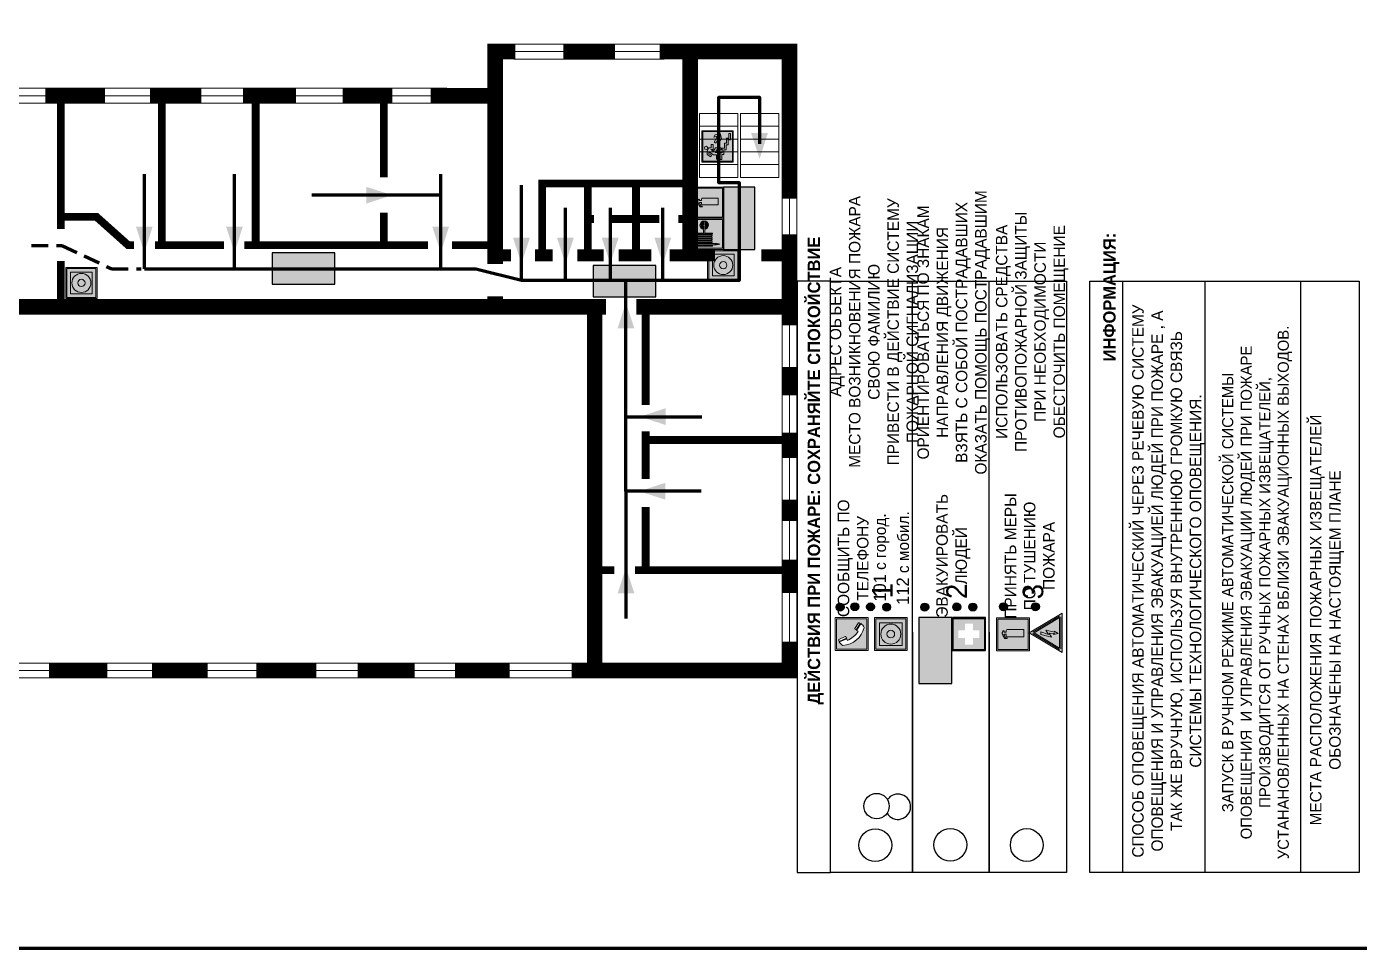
# Model space of a CAD drawing. Header units: millimetres. Extents: x 13810 to 67229, y 12374 to 21950.
# Drawn here: x 25528.6 to 25852.4, y 20267.8 to 20492 of the extents above; entities that cross this region are included whole.
import ezdxf

# ---------------------------------------------------------------- set-up
doc = ezdxf.new("R2010")
doc.units = ezdxf.units.MM
doc.linetypes.add('{ Wide Dash }', pattern=[12, 4, -2, 4, -2])
doc.layers.add('План_Штампы', color=7, linetype='Continuous')
doc.styles.add('обычный', font='arial.ttf')

# ---------------------------------------------------------------- blocks, each defined once
blk = doc.blocks.new('A$C456E1F9C')
at = {"lineweight": 5}
h = blk.add_hatch(color=242, dxfattribs=at)
h.paths.add_polyline_path([(0.51, -1.47), (0.51, -13.26), (12.29, -13.26), (12.29, -1.47)])
h.paths.add_polyline_path([(5.42, -4.95, -0.254479), (4.78, -5.4), (3.52, -2.53, -0.209735), (4.23, -2.4)], flags=16)
h.paths.add_polyline_path([(8.53, -8.6), (10.87, -10.17), (10.54, -10.76), (8.03, -9.13, -0.192251)], flags=16)
h.paths.add_polyline_path([(4.61, -5.49, 0.005518), (3.87, -5.72, 0.128647), (7.49, -10.01, 0.00809), (7.83, -9.33), (10.47, -10.97, -0.16736), (8.99, -12.25, -0.327862), (1.95, -3.95, -0.166952), (3.36, -2.62)], flags=16)
at = {"color": 242, "lineweight": 5}
for p, q in [((0, -13.77), (0, -0.97)), ((12.8, -0.97), (0, -0.97)), ((4.61, -5.49), (3.36, -2.62)), ((3.52, -2.53), (4.78, -5.4)), ((4.23, -2.4), (5.42, -4.95)), ((12.8, -13.77), (12.8, -0.97)), ((7.83, -9.33), (10.47, -10.97)), ((8.03, -9.13), (10.54, -10.76)), ((10.81, -10.12), (8.53, -8.6)), ((10.54, -10.76), (10.8, -10.3)), ((10.8, -10.3), (10.81, -10.12)), ((0, -13.77), (12.8, -13.77))]:
    blk.add_line(p, q, dxfattribs=at)
blk.add_lwpolyline([(0.51, -1.47), (12.29, -1.47), (12.29, -13.26), (0.51, -13.26)], close=True, dxfattribs=at)
for centre, radius, start, end in [((4.59, -5.34), 2.99, 114.2845, 152.1974), ((11.12, -3.31), 9.19, 183.9915, 256.6009), ((4.02, -3.27), 0.891, 76.3284, 123.7092), ((4.68, -4.59), 0.824, 276.9621, 334.0723), ((14.98, -39.1), 35.17, 107.1487, 108.4135), ((13.86, -0.94), 11.08, 205.5536, 234.8762), ((-13.31, 0.8), 23.44, 332.5487, 334.4027), ((8.94, -9.5), 0.989, 114.4092, 157.9388), ((7.87, -9.46), 3, 291.9291, 329.9329)]:
    blk.add_arc(centre, radius, start, end, dxfattribs=at)
blk = doc.blocks.new('A$C54414219')
at = {"true_color": 0xffffff}
h = blk.add_hatch(color=7, dxfattribs=at)
h.paths.add_polyline_path([(2.39, -9.45), (2.39, -18.3), (11.23, -18.3), (11.23, -9.45)], flags=0)
h.paths.add_polyline_path([(10.71, -13.87, -1), (2.92, -13.87, -1)], flags=0)
h.paths.add_polyline_path([(8.3, -13.87, -1), (5.33, -13.87, -1)], flags=0)
h.paths.add_polyline_path([(0.41, -7.47), (0.41, -20.27), (13.21, -20.27), (13.21, -7.47)])
h.paths.add_polyline_path([(0.92, -19.77), (12.71, -19.77), (12.71, -7.98), (0.92, -7.98)], flags=16)
h.paths.add_polyline_path([(11.23, -9.45), (11.23, -18.3), (2.39, -18.3), (2.39, -9.45)], flags=0)
at = {"lineweight": 5}
h = blk.add_hatch(color=242, dxfattribs=at)
h.paths.add_polyline_path([(12.71, -7.98), (0.92, -7.98), (0.92, -19.77), (12.71, -19.77)])
h.paths.add_polyline_path([(11.23, -18.3), (2.39, -18.3), (2.39, -9.45), (11.23, -9.45)], flags=16)
h.paths.add_polyline_path([(10.71, -13.87, -1), (2.92, -13.87, -1)], flags=0)
h.paths.add_polyline_path([(8.3, -13.87, -1), (5.33, -13.87, -1)], flags=0)
at = {"true_color": 0xffffff}
h = blk.add_hatch(color=7, dxfattribs=at)
h.paths.add_polyline_path([(2.39, -9.45), (2.39, -18.3), (11.23, -18.3), (11.23, -9.45)])
h.paths.add_polyline_path([(10.71, -13.87, -1), (2.92, -13.87, -1)], flags=16)
h.paths.add_polyline_path([(8.3, -13.87, -1), (5.33, -13.87, -1)], flags=0)
at = {"lineweight": 5}
h = blk.add_hatch(color=242, dxfattribs=at)
h.paths.add_polyline_path([(2.92, -13.87, 1), (10.71, -13.87, 1)])
h.paths.add_polyline_path([(8.3, -13.87, -1), (5.33, -13.87, -1)], flags=16)
at = {"color": 242, "lineweight": 5}
for p, q in [((0.41, -20.27), (0.41, -7.47)), ((0.41, -7.47), (13.21, -7.47)), ((0.41, -7.47), (13.21, -7.47)), ((13.21, -20.27), (13.21, -7.47)), ((0.41, -20.27), (13.21, -20.27))]:
    blk.add_line(p, q, dxfattribs=at)
for points in [[(0.92, -7.98), (12.71, -7.98), (12.71, -19.77), (0.92, -19.77)], [(2.39, -9.45), (11.23, -9.45), (11.23, -18.3), (2.39, -18.3)]]:
    blk.add_lwpolyline(points, close=True, dxfattribs=at)
for radius in [3.89, 1.49]:
    blk.add_circle((6.81, -13.87), radius, dxfattribs=at)
blk = doc.blocks.new('A$C32E8229D')
at = {"true_color": 0xffffff}
blk.add_hatch(color=7, dxfattribs=at).paths.add_polyline_path([(0, 0), (0, -8), (16, -8), (16, 0)])
h = blk.add_hatch(color=126)
h.paths.add_polyline_path([(0.2, -0.2), (15.8, -0.2), (15.8, -7.8), (0.2, -7.8)])
h.paths.add_polyline_path([(13.49, -2.05), (12.08, -2.05), (11.37, -2.63, 0.162397), (11.29, -2.84), (11.29, -3.63), (10.35, -3.63), (10.35, -4.05), (11.68, -4.05), (11.68, -3.48), (12.26, -4.28), (11.29, -5.1), (11.29, -6.78), (11.85, -6.78), (11.85, -5.44), (12.8, -4.64), (12.8, -5.94), (14.46, -5.94), (14.46, -5.39), (13.45, -5.39), (13.45, -3.97), (12.46, -2.59), (13.15, -2.59), (13.69, -3.34), (14.18, -3)], flags=16)
h.paths.add_polyline_path([(10.74, -1.82, 1), (11.8, -1.82, 1)], flags=16)
h.paths.add_polyline_path([(9.39, -3.59), (5.99, -3.59), (6.56, -3.03), (5.91, -3.03), (5.1, -3.83), (5.91, -4.64), (6.56, -4.64), (5.99, -4.09), (9.39, -4.09)], flags=16)
h.paths.add_polyline_path([(4.29, -1.08), (1.72, -1.08), (1.72, -6.6), (4.29, -6.6)], flags=16)
at = {"color": 126}
blk.add_lwpolyline([(16, -8), (0, -8), (0, 0), (16, 0)], close=True, dxfattribs=at)
blk = doc.blocks.new('A$C18900ED3')
h = blk.add_hatch(color=126)
h.paths.add_polyline_path([(-0.18, -0.18), (-7.02, -0.18), (-7.02, -7.02), (-0.18, -7.02)])
h.paths.add_polyline_path([(-5.89, -4.46), (-5.89, -2.77), (-4.46, -2.77), (-4.46, -1.31), (-2.77, -1.31), (-2.77, -2.77), (-1.33, -2.77), (-1.33, -4.46), (-2.77, -4.46), (-2.77, -5.89), (-4.46, -5.89), (-4.46, -4.46)], flags=16)
at = {"color": 126}
for p, q in [((-7.2, 0), (-7.2, -7.2)), ((0, 0), (-7.2, 0)), ((0, -7.2), (0, 0)), ((-7.02, -7.02), (-7.02, -0.18)), ((-7.02, -0.18), (-0.18, -0.18)), ((-0.18, -0.18), (-0.18, -7.02)), ((-7.2, -7.2), (0, -7.2)), ((-0.18, -7.02), (-7.02, -7.02))]:
    blk.add_line(p, q, dxfattribs=at)
blk = doc.blocks.new('A$C3AD82952')
at = {"true_color": 0xf5f5ff}
h = blk.add_hatch(color=7, dxfattribs=at)
h.dxf.hatch_style = 1
h.paths.add_polyline_path([(8.21, 8.73, 0.414214), (7.89, 9.05), (7.22, 9.05), (7.22, 9.92), (7.59, 9.92, 1), (7.57, 10.36), (7.22, 10.36), (7.22, 10.6), (6.43, 10.6), (6.43, 10.36), (6.01, 10.36), (4.74, 9.59), (4.74, 8.69), (4.98, 8.73), (4.98, 9.26), (6.12, 9.91), (6.43, 9.91), (6.43, 9.05), (5.76, 9.05, 0.414214), (5.44, 8.73), (5.44, 2.2), (8.21, 2.2)], flags=0)
h.paths.add_polyline_path([(12.8, 12.8), (0, 12.8), (0, 0), (12.8, 0)])
h.paths.add_polyline_path([(0.51, 12.29), (12.29, 12.29), (12.29, 0.51), (0.51, 0.51)], flags=16)
h.paths.add_polyline_path([(4.74, 9.59), (6.01, 10.36), (6.43, 10.36), (6.43, 10.6), (7.22, 10.6), (7.22, 10.36), (7.59, 10.36, -0.94586), (7.59, 9.92), (7.22, 9.92), (7.22, 9.05), (7.89, 9.05, -0.414214), (8.21, 8.73), (8.21, 2.2), (5.44, 2.2), (5.44, 8.73, -0.414214), (5.76, 9.05), (6.43, 9.05), (6.43, 9.91), (6.12, 9.91), (4.98, 9.26), (4.98, 8.73), (4.74, 8.69)], flags=0)
h = blk.add_hatch(color=242)
h.dxf.hatch_style = 1
h.paths.add_polyline_path([(12.29, 12.29), (0.51, 12.29), (0.51, 0.51), (12.29, 0.51)])
h.paths.add_polyline_path([(4.74, 8.69), (4.74, 9.59), (6.01, 10.36), (6.43, 10.36), (6.43, 10.6), (7.22, 10.6), (7.22, 10.36), (7.59, 10.36, -0.94586), (7.59, 9.92), (7.22, 9.92), (7.22, 9.05), (7.89, 9.05, -0.414214), (8.21, 8.73), (8.21, 2.2), (5.44, 2.2), (5.44, 8.73, -0.414214), (5.76, 9.05), (6.43, 9.05), (6.43, 9.91), (6.12, 9.91), (4.98, 9.26), (4.98, 8.73)], flags=16)
h = blk.add_hatch(color=7, dxfattribs=at)
h.dxf.hatch_style = 1
h.paths.add_polyline_path([(8.21, 8.73, 0.414214), (7.89, 9.05), (7.22, 9.05), (7.22, 9.92), (7.59, 9.92, 1), (7.57, 10.36), (7.22, 10.36), (7.22, 10.6), (6.43, 10.6), (6.43, 10.36), (6.01, 10.36), (4.74, 9.59), (4.74, 8.69), (4.98, 8.73), (4.98, 9.26), (6.12, 9.91), (6.43, 9.91), (6.43, 9.05), (5.76, 9.05, 0.414214), (5.44, 8.73), (5.44, 2.2), (8.21, 2.2)])
at = {"color": 242, "lineweight": 5}
for p, q in [((0, 0), (0, 12.8)), ((0, 12.8), (12.8, 12.8)), ((7.22, 10.6), (6.43, 10.6)), ((6.43, 10.6), (6.43, 10.36)), ((7.22, 10.36), (7.22, 10.6)), ((12.8, 0), (12.8, 12.8)), ((6.01, 10.36), (4.74, 9.59)), ((4.74, 9.59), (4.74, 8.69)), ((4.74, 8.69), (4.98, 8.73)), ((4.98, 9.26), (6.12, 9.91)), ((4.98, 8.73), (4.98, 9.26)), ((5.44, 2.2), (5.44, 8.73)), ((5.76, 9.05), (6.43, 9.05)), ((6.01, 10.36), (6.43, 10.36)), ((6.12, 9.91), (6.43, 9.91)), ((6.43, 9.91), (6.43, 9.05)), ((7.59, 10.36), (7.22, 10.36)), ((7.22, 9.05), (7.22, 9.92)), ((7.59, 9.92), (7.22, 9.92)), ((7.89, 9.05), (7.22, 9.05)), ((8.21, 2.2), (8.21, 8.73)), ((0, 0), (12.8, 0)), ((5.44, 2.2), (8.21, 2.2))]:
    blk.add_line(p, q, dxfattribs=at)
blk.add_lwpolyline([(0.51, 12.29), (12.29, 12.29), (12.29, 0.51), (0.51, 0.51)], close=True, dxfattribs=at)
for centre, radius, start, end in [((5.76, 8.73), 0.32, 90, 180), ((7.58, 10.14), 0.223, 273.1875, 86.8125), ((7.89, 8.73), 0.32, 0, 90)]:
    blk.add_arc(centre, radius, start, end, dxfattribs=at)
blk = doc.blocks.new('A$C3E6D3DDE')
at = {"lineweight": 5}
h = blk.add_hatch(color=40, dxfattribs=at)
h.paths.add_polyline_path([(24.1, 1.45), (16.46, -11.35), (31.74, -11.35)])
h.paths.add_polyline_path([(24.09, -0.46), (30.03, -10.41), (18.14, -10.41)], flags=16)
h.paths.add_polyline_path([(24.54, -3.08), (23.41, -6.02), (25.13, -5.01), (24.33, -8.5), (24.82, -8.27), (23.79, -9.86), (23.4, -8.04), (23.8, -8.43), (24.04, -6.29), (22.39, -7.25), (23.44, -3.08)], flags=0)
h = blk.add_hatch(color=256, dxfattribs=at)
h.paths.add_polyline_path([(24.37, 0.03, 0.567511), (23.82, 0.03), (17.59, -10.4, 0.582454), (17.86, -10.88), (30.32, -10.88, 0.582149), (30.6, -10.4)])
h.paths.add_polyline_path([(24.09, -0.46), (18.14, -10.41), (30.03, -10.41)], flags=16)
h.paths.add_polyline_path([(24.54, -3.08), (23.41, -6.02), (25.13, -5.01), (24.33, -8.5), (24.82, -8.27), (23.79, -9.86), (23.4, -8.04), (23.8, -8.43), (24.04, -6.29), (22.39, -7.25), (23.44, -3.08)], flags=0)
h = blk.add_hatch(color=40, dxfattribs=at)
h.paths.add_polyline_path([(24.09, -0.46), (18.14, -10.41), (30.03, -10.41)])
h.paths.add_polyline_path([(24.82, -8.27), (23.79, -9.86), (23.4, -8.04), (23.8, -8.43), (24.04, -6.29), (22.39, -7.25), (23.44, -3.08), (24.54, -3.08), (23.41, -6.02), (25.13, -5.01), (24.33, -8.5)], flags=16)
at = {"color": 40, "lineweight": 5}
for p, q in [((16.46, -11.35), (24.1, 1.45)), ((24.1, 1.45), (31.74, -11.35))]:
    blk.add_line(p, q, dxfattribs=at)
at = {"lineweight": 5}
for p, q in [((17.59, -10.4), (23.82, 0.03)), ((24.37, 0.03), (30.6, -10.4)), ((18.14, -10.41), (24.09, -0.46)), ((23.44, -3.08), (22.39, -7.25)), ((23.41, -6.02), (24.54, -3.08)), ((25.13, -5.01), (23.41, -6.02)), ((24.54, -3.08), (23.44, -3.08)), ((24.09, -0.46), (30.03, -10.41)), ((24.33, -8.5), (25.13, -5.01)), ((22.39, -7.25), (24.04, -6.29)), ((23.8, -8.43), (23.4, -8.04)), ((23.4, -8.04), (23.79, -9.86)), ((23.79, -9.86), (24.82, -8.27)), ((24.04, -6.29), (23.8, -8.43)), ((24.82, -8.27), (24.33, -8.5)), ((17.86, -10.88), (30.32, -10.88)), ((18.14, -10.41), (30.03, -10.41))]:
    blk.add_line(p, q, dxfattribs=at)
at = {"color": 50, "lineweight": 5}
blk.add_line((31.74, -11.35), (16.46, -11.35), dxfattribs=at)
blk = doc.blocks.new('вниз')
at = {"lineweight": 0, "true_color": 0xffffff}
h = blk.add_hatch(color=7, dxfattribs=at)
h.dxf.hatch_style = 1
h.paths.add_polyline_path([(40994.51, -4472.22), (40986.51, -4472.22), (40986.51, -4480.22), (40994.51, -4480.22)])
h.paths.add_polyline_path([(40994.31, -4472.42), (40994.31, -4480.01), (40986.71, -4480.01), (40986.71, -4472.42)], flags=16)
h.paths.add_polyline_path([(40988.43, -4473.53), (40989.43, -4473.53), (40990.19, -4473.96), (40990.19, -4474.6), (40991, -4474.6), (40991, -4475.06), (40989.73, -4475.06), (40989.73, -4474.46), (40989.3, -4475.18), (40990.17, -4475.7), (40990.17, -4477.11), (40989.63, -4477.11), (40989.63, -4476.01), (40988.94, -4475.59), (40988.94, -4476.46), (40988.94, -4476.46), (40987.47, -4476.46), (40987.26, -4476.46), (40987.26, -4475.92), (40988.4, -4475.92), (40988.4, -4475.2), (40989.1, -4473.99), (40988.66, -4473.99), (40988.24, -4474.7), (40987.86, -4474.47), (40988.41, -4473.56)], flags=0)
h.paths.add_polyline_path([(40990.55, -4473.29, -1), (40989.69, -4473.29, -1)], flags=0)
h.paths.add_polyline_path([(40988.85, -4476.89), (40988.85, -4477.43), (40990.1, -4477.43), (40990.1, -4477.99), (40991.34, -4477.99), (40991.34, -4478.54), (40992.59, -4478.54), (40992.59, -4479.09), (40993.83, -4479.09), (40993.83, -4479.52), (40992.17, -4479.52), (40992.17, -4478.97), (40990.91, -4478.97), (40990.91, -4478.41), (40989.68, -4478.41), (40989.68, -4477.86), (40988.43, -4477.86), (40988.43, -4477.31), (40987.6, -4477.31), (40987.18, -4477.31), (40987.18, -4476.89)], flags=0)
h.paths.add_polyline_path([(40991.61, -4475.33), (40993.12, -4476.2), (40992.9, -4475.27), (40993.48, -4475.6), (40993.83, -4476.88), (40992.56, -4477.22), (40991.97, -4476.88), (40992.9, -4476.61), (40991.38, -4475.74), (40991.58, -4475.39)], flags=0)
h.paths.add_polyline_path([(40990.19, -4473.96), (40989.43, -4473.53), (40988.43, -4473.53), (40988.41, -4473.56), (40987.86, -4474.47), (40988.24, -4474.7), (40988.66, -4473.99), (40989.1, -4473.99), (40988.4, -4475.2), (40988.4, -4475.92), (40987.26, -4475.92), (40987.26, -4476.46), (40987.47, -4476.46), (40988.94, -4476.46), (40988.94, -4476.27), (40988.94, -4475.59), (40989.63, -4476.01), (40989.63, -4477.11), (40990.17, -4477.11), (40990.17, -4475.7), (40989.3, -4475.18), (40989.73, -4474.46), (40989.73, -4475.06), (40991, -4475.06), (40991, -4474.6), (40990.19, -4474.6)], flags=0)
h.paths.add_polyline_path([(40990.55, -4473.29, 1), (40989.69, -4473.29, 1)], flags=0)
h.paths.add_polyline_path([(40991.61, -4475.33), (40991.58, -4475.39), (40991.38, -4475.74), (40992.9, -4476.61), (40991.97, -4476.88), (40992.56, -4477.22), (40993.83, -4476.88), (40993.48, -4475.6), (40992.9, -4475.27), (40993.12, -4476.2)], flags=0)
h.paths.add_polyline_path([(40990.1, -4477.43), (40988.85, -4477.43), (40988.85, -4476.89), (40987.18, -4476.89), (40987.18, -4477.31), (40987.6, -4477.31), (40988.43, -4477.31), (40988.43, -4477.86), (40989.68, -4477.86), (40989.68, -4478.41), (40990.91, -4478.41), (40990.91, -4478.97), (40992.17, -4478.97), (40992.17, -4479.52), (40993.83, -4479.52), (40993.83, -4479.09), (40992.59, -4479.09), (40992.59, -4478.54), (40991.34, -4478.54), (40991.34, -4477.99), (40990.1, -4477.99)], flags=0)
at = {"lineweight": 0}
h = blk.add_hatch(color=126, dxfattribs=at)
h.dxf.hatch_style = 1
h.paths.add_polyline_path([(40994.31, -4472.42), (40986.71, -4472.42), (40986.71, -4480.01), (40994.31, -4480.01)])
h.paths.add_polyline_path([(40988.43, -4473.53), (40989.43, -4473.53), (40990.19, -4473.96), (40990.19, -4474.6), (40991, -4474.6), (40991, -4475.06), (40989.73, -4475.06), (40989.73, -4474.46), (40989.3, -4475.18), (40990.17, -4475.7), (40990.17, -4477.11), (40989.63, -4477.11), (40989.63, -4476.01), (40988.94, -4475.59), (40988.94, -4476.46), (40988.94, -4476.46), (40987.47, -4476.46), (40987.26, -4476.46), (40987.26, -4475.92), (40988.4, -4475.92), (40988.4, -4475.2), (40989.1, -4473.99), (40988.66, -4473.99), (40988.24, -4474.7), (40987.86, -4474.47), (40988.41, -4473.56)], flags=16)
h.paths.add_polyline_path([(40990.55, -4473.29, -1), (40989.69, -4473.29, -1)], flags=16)
h.paths.add_polyline_path([(40988.85, -4476.89), (40988.85, -4477.43), (40990.1, -4477.43), (40990.1, -4477.99), (40991.34, -4477.99), (40991.34, -4478.54), (40992.59, -4478.54), (40992.59, -4479.09), (40993.83, -4479.09), (40993.83, -4479.52), (40992.17, -4479.52), (40992.17, -4478.97), (40990.91, -4478.97), (40990.91, -4478.41), (40989.68, -4478.41), (40989.68, -4477.86), (40988.43, -4477.86), (40988.43, -4477.31), (40987.6, -4477.31), (40987.18, -4477.31), (40987.18, -4476.89)], flags=16)
h.paths.add_polyline_path([(40991.61, -4475.33), (40993.12, -4476.2), (40992.9, -4475.27), (40993.48, -4475.6), (40993.83, -4476.88), (40992.56, -4477.22), (40991.97, -4476.88), (40992.9, -4476.61), (40991.38, -4475.74), (40991.58, -4475.39)], flags=16)
at = {"lineweight": 0, "true_color": 0xffffff}
h = blk.add_hatch(color=7, dxfattribs=at)
h.dxf.hatch_style = 1
h.paths.add_polyline_path([(40989.73, -4474.46), (40989.73, -4475.06), (40991, -4475.06), (40991, -4474.6), (40990.19, -4474.6), (40990.19, -4473.96), (40989.43, -4473.53), (40988.43, -4473.53), (40988.41, -4473.56), (40987.86, -4474.47), (40988.24, -4474.7), (40988.66, -4473.99), (40989.1, -4473.99), (40988.4, -4475.2), (40988.4, -4475.92), (40987.26, -4475.92), (40987.26, -4476.46), (40987.47, -4476.46), (40988.94, -4476.46), (40988.94, -4475.59), (40989.63, -4476.01), (40989.63, -4477.11), (40990.17, -4477.11), (40990.17, -4475.7), (40989.3, -4475.18)])
h.paths.add_polyline_path([(40989.69, -4473.29, 1), (40990.55, -4473.29, 1)])
h.paths.add_polyline_path([(40991.61, -4475.33), (40991.58, -4475.39), (40991.38, -4475.74), (40992.9, -4476.61), (40991.97, -4476.88), (40992.56, -4477.22), (40993.83, -4476.88), (40993.48, -4475.6), (40992.9, -4475.27), (40993.12, -4476.2)])
h.paths.add_polyline_path([(40990.1, -4477.43), (40988.85, -4477.43), (40988.85, -4476.89), (40987.18, -4476.89), (40987.18, -4477.31), (40987.6, -4477.31), (40988.43, -4477.31), (40988.43, -4477.86), (40989.68, -4477.86), (40989.68, -4478.41), (40990.91, -4478.41), (40990.91, -4478.97), (40992.17, -4478.97), (40992.17, -4479.52), (40993.83, -4479.52), (40993.83, -4479.09), (40992.59, -4479.09), (40992.59, -4478.54), (40991.34, -4478.54), (40991.34, -4477.99), (40990.1, -4477.99)])
at = {"color": 126, "lineweight": 0}
for points in [[(40986.51, -4472.22), (40994.51, -4472.22), (40994.51, -4480.22), (40986.51, -4480.22)], [(40986.71, -4472.42), (40994.31, -4472.42), (40994.31, -4480.01), (40986.71, -4480.01)]]:
    blk.add_lwpolyline(points, close=True, dxfattribs=at)
for points in [[(40987.47, -4476.46), (40987.26, -4476.46), (40987.26, -4475.92), (40988.4, -4475.92), (40988.4, -4475.2), (40989.1, -4473.99), (40988.66, -4473.99), (40988.24, -4474.7), (40987.86, -4474.47), (40988.41, -4473.56), (40988.43, -4473.53), (40989.43, -4473.53), (40990.19, -4473.96), (40990.19, -4474.6), (40991, -4474.6), (40991, -4475.06), (40989.73, -4475.06), (40989.73, -4474.46), (40989.3, -4475.18), (40990.17, -4475.7), (40990.17, -4477.11), (40989.63, -4477.11), (40989.63, -4476.01), (40988.94, -4475.59), (40988.94, -4476.46)], [(40987.47, -4476.46), (40988.94, -4476.46), (40988.94, -4476.27)], [(40991.58, -4475.39), (40991.38, -4475.74), (40992.9, -4476.61), (40991.97, -4476.88), (40992.56, -4477.22), (40993.83, -4476.88), (40993.48, -4475.6), (40992.9, -4475.27), (40993.12, -4476.2), (40991.61, -4475.33), (40991.58, -4475.39)], [(40987.6, -4477.31), (40987.18, -4477.31), (40987.18, -4476.89), (40988.85, -4476.89), (40988.85, -4477.43), (40990.1, -4477.43), (40990.1, -4477.99), (40991.34, -4477.99), (40991.34, -4478.54), (40992.59, -4478.54), (40992.59, -4479.09), (40993.83, -4479.09), (40993.83, -4479.52), (40992.17, -4479.52), (40992.17, -4478.97), (40990.91, -4478.97), (40990.91, -4478.41), (40989.68, -4478.41), (40989.68, -4477.86), (40988.43, -4477.86), (40988.43, -4477.31), (40987.6, -4477.31)]]:
    blk.add_lwpolyline(points, dxfattribs=at)
blk.add_circle((40990.12, -4473.29), 0.432, dxfattribs=at)
blk = doc.blocks.new('A$C7B4425F7')
at = {"true_color": 0xffffff}
blk.add_hatch(color=7, dxfattribs=at).paths.add_polyline_path([(0, 0), (-16, 0), (-16, -8), (0, -8)])
h = blk.add_hatch(color=126)
h.paths.add_polyline_path([(-0.2, -0.2), (-15.8, -0.2), (-15.8, -7.8), (-0.2, -7.8)])
h.paths.add_polyline_path([(-11.76, -2.03), (-11.76, -3.66), (-11.17, -3.66, -0.568275), (-11.17, -6.18), (-12.58, -6.18), (-12.58, -2.03)], flags=16)
h.paths.add_polyline_path([(-13.33, -4.12, -0.495768), (-13.59, -6.18), (-15.03, -6.18), (-15.03, -2.03), (-13.59, -2.03, -0.487973)], flags=16)
h.paths.add_polyline_path([(-10.25, -2.03), (-9.48, -2.03), (-9.48, -6.18), (-10.25, -6.18)], flags=16)
h.paths.add_polyline_path([(-13.84, -3.69), (-14.24, -3.69), (-14.24, -3.03), (-13.9, -3.03, -0.692621)], flags=0)
h.paths.add_polyline_path([(-9.15, -2.03), (-8.4, -2.03), (-8.04, -3.07), (-7.68, -2.03), (-6.93, -2.03), (-7.64, -4.1), (-6.93, -6.18), (-7.68, -6.18), (-8.04, -5.14), (-8.4, -6.18), (-9.15, -6.18), (-8.44, -4.1)], flags=16)
h.paths.add_polyline_path([(-11.76, -4.46), (-11.42, -4.46, -0.692621), (-11.36, -5.12), (-11.76, -5.12)], flags=0)
h.paths.add_polyline_path([(-13.9, -5.2), (-14.24, -5.2), (-14.24, -4.55), (-13.84, -4.55, -0.708038)], flags=0)
edge = h.paths.add_edge_path(flags=16)
edge.add_ellipse((-5.51, -4.08), major_axis=(0, 2.05), ratio=0.586184, start_angle=0, end_angle=360)
edge = h.paths.add_edge_path(flags=0)
edge.add_ellipse((-5.51, -4.08), major_axis=(0, 1.14), ratio=0.454828, start_angle=0, end_angle=360)
h.paths.add_polyline_path([(-4.13, -4.96, 0.377264), (-3.48, -4.52, 0.0555), (-3.16, -2.03), (-1.66, -2.03), (-1.66, -4.96), (-0.96, -4.96), (-0.96, -7.01), (-1.75, -7.01), (-1.75, -6.18), (-3.3, -6.18), (-3.3, -7.02), (-4.13, -7.02)], flags=16)
h.paths.add_polyline_path([(-2.73, -2.91), (-2.28, -2.91), (-2.28, -4.96), (-3.05, -4.96, 0.079136)], flags=0)
at = {"color": 126}
blk.add_lwpolyline([(-16, -8), (0, -8), (0, 0), (-16, 0)], close=True, dxfattribs=at)
blk = doc.blocks.new('A$C37112FD5')
at = {"true_color": 0xf5f5ff}
h = blk.add_hatch(color=7, dxfattribs=at)
h.dxf.hatch_style = 1
h.paths.add_polyline_path([(12.8, -7.4), (0, -7.4), (0, -20.2), (12.8, -20.2)])
h.paths.add_polyline_path([(12.29, -7.91), (12.29, -19.69), (0.51, -19.69), (0.51, -7.91)], flags=16)
h.paths.add_polyline_path([(4.98, -9.04, -0.42597), (5.17, -9.22), (5.17, -12.25), (5.17, -15.29, -0.432244), (4.98, -15.47), (4.83, -15.47, -0.42597), (4.64, -15.29), (4.64, -12.25), (4.64, -9.22, -0.432244), (4.83, -9.04)], flags=0)
h.paths.add_polyline_path([(4.28, -9.22), (4.28, -12.25), (4.28, -15.29, -0.432244), (4.09, -15.47), (3.94, -15.47, -0.42597), (3.75, -15.29), (3.75, -12.25), (3.75, -9.22, -0.432244), (3.94, -9.04), (4.09, -9.04, -0.42597)], flags=0)
h.paths.add_polyline_path([(5.72, -9.04), (5.87, -9.04, -0.42597), (6.06, -9.22), (6.06, -12.25), (6.06, -15.29, -0.432244), (5.87, -15.47), (5.72, -15.47, -0.42597), (5.53, -15.29), (5.53, -12.25), (5.53, -9.22, -0.432244)], flags=0)
h.paths.add_polyline_path([(6.42, -8.9), (6.5, -8.9, -0.42597), (6.69, -9.08), (6.69, -12.03), (8.21, -12.03, -15.824349), (8.21, -12.47), (6.69, -12.47), (6.69, -15.42, -0.432244), (6.5, -15.6), (6.42, -15.6)], flags=0)
h.paths.add_polyline_path([(3.39, -9.22), (3.39, -12.25), (3.39, -15.29, -0.432244), (3.2, -15.47), (3.05, -15.47, -0.42597), (2.85, -15.29), (2.85, -12.25), (2.85, -9.22, -0.432244), (3.05, -9.04), (3.2, -9.04, -0.42597)], flags=0)
h.paths.add_polyline_path([(2.5, -9.22), (2.5, -16.71), (1.96, -16.71), (1.96, -9.22, -0.432244), (2.15, -9.04), (2.31, -9.04, -0.42597)], flags=0)
h.paths.add_polyline_path([(1.61, -8.9), (1.61, -15.6), (1.57, -15.6, -0.42597), (1.37, -15.42), (1.37, -12.03), (1.37, -9.09, -0.432244), (1.57, -8.9)], flags=0)
h.paths.add_polyline_path([(9.76, -10.81), (9.76, -12.03), (8.49, -12.03, -0.336371)], flags=0)
h.paths.add_polyline_path([(8.49, -12.47), (9.76, -12.47), (9.76, -13.7, -0.336371)], flags=0)
h.paths.add_polyline_path([(10.11, -10.81, -0.336371), (11.38, -12.03), (10.11, -12.03)], flags=0)
h.paths.add_polyline_path([(10.11, -12.47), (11.38, -12.47, -0.336371), (10.11, -13.7)], flags=0)
h.paths.add_polyline_path([(2.5, -16.84), (2.5, -17.05), (1.97, -17.05), (1.97, -16.84)], flags=0)
h.paths.add_polyline_path([(2.5, -17.24, -0.033778), (2.24, -18.6, -0.033778), (1.97, -17.24)], flags=0)
h = blk.add_hatch(color=242)
h.dxf.hatch_style = 1
h.paths.add_polyline_path([(12.29, -7.91), (0.51, -7.91), (0.51, -19.69), (12.29, -19.69)])
h.paths.add_polyline_path([(6.42, -15.6), (6.42, -8.9), (6.5, -8.9, -0.42597), (6.69, -9.08), (6.69, -12.03), (8.21, -12.03, -15.824349), (8.21, -12.47), (6.69, -12.47), (6.69, -15.42, -0.432244), (6.5, -15.6)], flags=16)
h.paths.add_polyline_path([(5.87, -15.47), (5.72, -15.47, -0.42597), (5.53, -15.29), (5.53, -12.25), (5.53, -9.22, -0.432244), (5.72, -9.04), (5.87, -9.04, -0.42597), (6.06, -9.22), (6.06, -12.25), (6.06, -15.29, -0.432244)], flags=16)
h.paths.add_polyline_path([(4.98, -15.47), (4.83, -15.47, -0.42597), (4.64, -15.29), (4.64, -12.25), (4.64, -9.22, -0.432244), (4.83, -9.04), (4.98, -9.04, -0.42597), (5.17, -9.22), (5.17, -12.25), (5.17, -15.29, -0.432244)], flags=16)
h.paths.add_polyline_path([(4.09, -15.47), (3.94, -15.47, -0.42597), (3.75, -15.29), (3.75, -12.25), (3.75, -9.22, -0.432244), (3.94, -9.04), (4.09, -9.04, -0.42597), (4.28, -9.22), (4.28, -12.25), (4.28, -15.29, -0.432244)], flags=16)
h.paths.add_polyline_path([(3.2, -15.47), (3.05, -15.47, -0.42597), (2.85, -15.29), (2.85, -12.25), (2.85, -9.22, -0.432244), (3.05, -9.04), (3.2, -9.04, -0.42597), (3.39, -9.22), (3.39, -12.25), (3.39, -15.29, -0.432244)], flags=16)
h.paths.add_polyline_path([(2.5, -17.05), (1.97, -17.05), (1.97, -16.84), (2.5, -16.84)], flags=16)
h.paths.add_polyline_path([(2.5, -17.24, -0.033778), (2.24, -18.6, -0.033778), (1.97, -17.24)], flags=16)
h.paths.add_polyline_path([(2.5, -16.71), (1.96, -16.71), (1.96, -9.22, -0.432244), (2.15, -9.04), (2.31, -9.04, -0.42597), (2.5, -9.22)], flags=16)
h.paths.add_polyline_path([(1.61, -15.6), (1.57, -15.6, -0.42597), (1.37, -15.42), (1.37, -12.03), (1.37, -9.09, -0.432244), (1.57, -8.9), (1.61, -8.9)], flags=16)
h.paths.add_polyline_path([(8.49, -12.47), (9.76, -12.47), (9.76, -13.7, -0.336371)], flags=0)
h.paths.add_polyline_path([(10.11, -13.7), (10.11, -12.47), (11.38, -12.47, -0.336371)], flags=0)
h.paths.add_polyline_path([(8.49, -12.03, -0.336371), (9.76, -10.81), (9.76, -12.03)], flags=0)
h.paths.add_polyline_path([(10.11, -12.03), (10.11, -10.81, -0.336371), (11.38, -12.03)], flags=0)
h = blk.add_hatch(color=7, dxfattribs=at)
h.dxf.hatch_style = 1
h.paths.add_polyline_path([(1.61, -8.9), (1.57, -8.9, 0.432244), (1.37, -9.09), (1.37, -12.03), (1.37, -15.42, 0.42597), (1.57, -15.6), (1.61, -15.6)])
h.paths.add_polyline_path([(2.5, -9.22, 0.42597), (2.31, -9.04), (2.15, -9.04, 0.432244), (1.96, -9.22), (1.96, -16.71), (2.5, -16.71)])
h.paths.add_polyline_path([(2.5, -16.84), (1.97, -16.84), (1.97, -17.05), (2.5, -17.05)])
h.paths.add_polyline_path([(2.5, -17.24), (1.97, -17.24, 0.033778), (2.24, -18.6, 0.033778)])
h.paths.add_polyline_path([(3.39, -12.25), (3.39, -9.22, 0.42597), (3.2, -9.04), (3.05, -9.04, 0.432244), (2.85, -9.22), (2.85, -12.25), (2.85, -15.29, 0.42597), (3.05, -15.47), (3.2, -15.47, 0.432244), (3.39, -15.29)])
h.paths.add_polyline_path([(4.28, -12.25), (4.28, -9.22, 0.42597), (4.09, -9.04), (3.94, -9.04, 0.432244), (3.75, -9.22), (3.75, -12.25), (3.75, -15.29, 0.42597), (3.94, -15.47), (4.09, -15.47, 0.432244), (4.28, -15.29)])
h.paths.add_polyline_path([(5.17, -12.25), (5.17, -9.22, 0.42597), (4.98, -9.04), (4.83, -9.04, 0.432244), (4.64, -9.22), (4.64, -12.25), (4.64, -15.29, 0.42597), (4.83, -15.47), (4.98, -15.47, 0.432244), (5.17, -15.29)])
h.paths.add_polyline_path([(6.06, -12.25), (6.06, -9.22, 0.42597), (5.87, -9.04), (5.72, -9.04, 0.432244), (5.53, -9.22), (5.53, -12.25), (5.53, -15.29, 0.42597), (5.72, -15.47), (5.87, -15.47, 0.432244), (6.06, -15.29)])
h.paths.add_polyline_path([(6.69, -12.47), (8.21, -12.47, 15.824349), (8.21, -12.03), (6.69, -12.03), (6.69, -9.08, 0.42597), (6.5, -8.9), (6.42, -8.9), (6.42, -15.6), (6.5, -15.6, 0.432244), (6.69, -15.42)])
h.paths.add_polyline_path([(8.49, -12.47), (9.76, -12.47), (9.76, -13.7, -0.336371)], flags=16)
h.paths.add_polyline_path([(8.49, -12.03, -0.336371), (9.76, -10.81), (9.76, -12.03)], flags=16)
h.paths.add_polyline_path([(10.11, -12.47), (11.38, -12.47, -0.336371), (10.11, -13.7)], flags=16)
h.paths.add_polyline_path([(10.11, -12.03), (10.11, -10.81, -0.336371), (11.38, -12.03)], flags=16)
h = blk.add_hatch(color=242)
h.dxf.hatch_style = 1
h.paths.add_polyline_path([(9.76, -10.81, 0.336371), (8.49, -12.03), (9.76, -12.03)])
h.paths.add_polyline_path([(10.11, -10.81), (10.11, -12.03), (11.38, -12.03, 0.336371)])
h.paths.add_polyline_path([(11.38, -12.47), (10.11, -12.47), (10.11, -13.7, 0.336371)])
h.paths.add_polyline_path([(9.76, -12.47), (8.49, -12.47, 0.336371), (9.76, -13.7)])
at = {"color": 242, "lineweight": 5}
for p, q in [((0, -20.2), (0, -7.4)), ((0, -7.4), (12.8, -7.4)), ((1.37, -12.03), (1.37, -9.08)), ((1.57, -8.9), (1.61, -8.9)), ((1.61, -8.9), (1.61, -15.6)), ((1.96, -16.71), (1.96, -9.22)), ((2.15, -9.04), (2.31, -9.04)), ((2.5, -16.71), (2.5, -9.22)), ((2.85, -12.25), (2.85, -9.22)), ((3.05, -9.04), (3.2, -9.04)), ((3.39, -12.25), (3.39, -9.22)), ((3.75, -12.25), (3.75, -9.22)), ((3.94, -9.04), (4.09, -9.04)), ((4.28, -12.25), (4.28, -9.22)), ((4.64, -12.25), (4.64, -9.22)), ((4.83, -9.04), (4.98, -9.04)), ((5.17, -12.25), (5.17, -9.22)), ((5.53, -12.25), (5.53, -9.22)), ((5.72, -9.04), (5.87, -9.04)), ((6.06, -12.25), (6.06, -9.22)), ((6.42, -8.9), (6.42, -15.6)), ((6.5, -8.9), (6.42, -8.9)), ((6.69, -12.03), (6.69, -9.08)), ((9.76, -10.81), (9.76, -12.03)), ((10.11, -10.81), (10.11, -12.03)), ((12.8, -20.2), (12.8, -7.4)), ((1.37, -12.03), (1.37, -15.42)), ((1.57, -15.6), (1.61, -15.6)), ((2.85, -12.25), (2.85, -15.29)), ((3.05, -15.47), (3.2, -15.47)), ((3.39, -12.25), (3.39, -15.29)), ((3.75, -12.25), (3.75, -15.29)), ((3.94, -15.47), (4.09, -15.47)), ((4.28, -12.25), (4.28, -15.29)), ((4.64, -12.25), (4.64, -15.29)), ((4.83, -15.47), (4.98, -15.47)), ((5.17, -12.25), (5.17, -15.29)), ((5.53, -12.25), (5.53, -15.29)), ((5.72, -15.47), (5.87, -15.47)), ((6.06, -12.25), (6.06, -15.29)), ((6.42, -15.6), (6.5, -15.6)), ((8.21, -12.03), (6.69, -12.03)), ((8.21, -12.47), (6.69, -12.47)), ((6.69, -12.47), (6.69, -15.42)), ((9.76, -12.03), (8.49, -12.03)), ((9.76, -12.47), (8.49, -12.47)), ((9.76, -12.47), (9.76, -13.7)), ((11.38, -12.03), (10.11, -12.03)), ((11.38, -12.47), (10.11, -12.47)), ((10.11, -12.47), (10.11, -13.7)), ((0, -20.2), (12.8, -20.2)), ((1.96, -16.71), (2.5, -16.71)), ((1.97, -16.84), (2.5, -16.84)), ((1.97, -17.05), (1.97, -16.84)), ((2.5, -17.05), (1.97, -17.05)), ((1.97, -17.24), (2.5, -17.24)), ((2.5, -16.84), (2.5, -17.05))]:
    blk.add_line(p, q, dxfattribs=at)
blk.add_lwpolyline([(0.51, -7.91), (12.29, -7.91), (12.29, -19.69), (0.51, -19.69)], close=True, dxfattribs=at)
for centre, radius, start, end in [((1.56, -9.09), 0.182, 87.1027, 180.6071), ((2.15, -9.22), 0.182, 87.1027, 180.6071), ((2.32, -9.22), 0.182, 359.3929, 92.8973), ((3.04, -9.22), 0.182, 87.1027, 180.6071), ((3.21, -9.22), 0.182, 359.3929, 92.8973), ((3.93, -9.22), 0.182, 87.1027, 180.6071), ((4.1, -9.22), 0.182, 359.3929, 92.8973), ((4.82, -9.22), 0.182, 87.1027, 180.6071), ((4.99, -9.22), 0.182, 359.3929, 92.8973), ((5.71, -9.22), 0.182, 87.1027, 180.6071), ((5.88, -9.22), 0.182, 359.3929, 92.8973), ((6.51, -9.09), 0.182, 359.3929, 92.8973), ((9.93, -12.25), 1.74, 187.2319, 172.7681), ((9.93, -12.25), 1.46, 96.9927, 171.3585), ((9.93, -12.25), 1.46, 8.6415, 83.0073), ((1.56, -15.42), 0.182, 179.3929, 272.8973), ((3.04, -15.29), 0.182, 179.3929, 272.8973), ((3.21, -15.29), 0.182, 267.1027, 0.6071), ((3.93, -15.29), 0.182, 179.3929, 272.8973), ((4.1, -15.29), 0.182, 267.1027, 0.6071), ((4.82, -15.29), 0.182, 179.3929, 272.8973), ((4.99, -15.29), 0.182, 267.1027, 0.6071), ((5.71, -15.29), 0.182, 179.3929, 272.8973), ((5.88, -15.29), 0.182, 267.1027, 0.6071), ((6.51, -15.42), 0.182, 267.1027, 0.6071), ((9.93, -12.25), 1.46, 188.6415, 263.0073), ((9.93, -12.25), 1.46, 276.9927, 351.3585), ((12.17, -15.98), 10.27, 187.041, 194.7793), ((-7.7, -15.98), 10.27, 345.2207, 352.959)]:
    blk.add_arc(centre, radius, start, end, dxfattribs=at)

msp = doc.modelspace()

# ---------------------------------------------------------------- hatches: boundary and pattern name
h = msp.add_hatch(color=256)
h.dxf.hatch_style = 1
h.paths.add_polyline_path([(25726.23, 20349.85, 1), (25726.23, 20351.78, 1)])
h = msp.add_hatch(color=256)
h.dxf.hatch_style = 1
h.paths.add_polyline_path([(25729.82, 20349.95, 1), (25729.82, 20351.88, 1)])
h = msp.add_hatch(color=256)
h.dxf.hatch_style = 1
h.paths.add_polyline_path([(25733.63, 20349.91, 1), (25733.63, 20351.85, 1)])
h = msp.add_hatch(color=256)
h.dxf.hatch_style = 1
h.paths.add_polyline_path([(25737.56, 20349.83, 1), (25737.56, 20351.76, 1)])
h = msp.add_hatch(color=256)
h.dxf.hatch_style = 1
h.paths.add_polyline_path([(25746.82, 20349.84, 1), (25746.82, 20351.77, 1)])
h = msp.add_hatch(color=256)
h.dxf.hatch_style = 1
h.paths.add_polyline_path([(25754.6, 20349.88, 1), (25754.6, 20351.82, 1)])
h = msp.add_hatch(color=256)
h.dxf.hatch_style = 1
h.paths.add_polyline_path([(25758.51, 20349.88, 1), (25758.51, 20351.81, 1)])
h = msp.add_hatch(color=256)
h.dxf.hatch_style = 1
h.paths.add_polyline_path([(25765.93, 20349.93, 1), (25765.93, 20351.87, 1)])
h = msp.add_hatch(color=256)
h.dxf.hatch_style = 1
h.paths.add_polyline_path([(25773.7, 20349.94, 1), (25773.7, 20351.87, 1)])

# ---------------------------------------------------------------- linework, layer by layer
at = {"color": 2, "lineweight": 100}
msp.add_lwpolyline([(25277.24, 20662.83), (25877.24, 20662.83), (25877.24, 20267.83), (25277.24, 20267.83)], close=True, dxfattribs=at)
at = {"lineweight": 0}
for points, const_width in [([(25647.3, 20485.94), (25642.39, 20485.94), (25642.39, 20434.29)], 3.8), ([(25671.51, 20485.94), (25659, 20485.94)], 3.8), ([(25713.93, 20450.12), (25713.93, 20485.94), (25682.41, 20485.94)], 3.8), ([(25689.78, 20485.94), (25689.78, 20436.51)], 3.8), ([(25533.11, 20475.19), (25547.63, 20475.19)], 3.8), ([(25536.88, 20475.19), (25536.88, 20442.77)], 1.9), ([(25558.53, 20475.19), (25571.04, 20475.19)], 3.8), ([(25561.4, 20438.83), (25561.4, 20475.34)], 1.9), ([(25581.13, 20475.19), (25594.04, 20475.19)], 3.8), ([(25584.23, 20438.83), (25584.23, 20475.34)], 1.9), ([(25605.34, 20475.19), (25617.44, 20475.19)], 3.8), ([(25615.38, 20455.31), (25615.38, 20475.34)], 1.9), ([(25626.72, 20475.19), (25642.39, 20475.19)], 3.8), ([(25536.88, 20445.72), (25545.53, 20445.72), (25553.24, 20438.83), (25554.61, 20438.83)], 1.9), ([(25615.38, 20438.83), (25615.38, 20446.76)], 1.9), ([(25676.76, 20423.86), (25713.93, 20423.86), (25713.93, 20441.48)], 3.8), ([(25559.76, 20438.83), (25576.5, 20438.83)], 1.9), ([(25581.42, 20438.83), (25626.09, 20438.83)], 1.9), ([(25631.95, 20438.83), (25642.39, 20438.83)], 1.9), ([(25646.3, 20436.36), (25641.94, 20436.36)], 2.85), ([(25656.35, 20436.36), (25652.06, 20436.36)], 2.85), ([(25668.76, 20436.36), (25662.4, 20436.36)], 2.85), ([(25680.34, 20436.36), (25672.45, 20436.36)], 2.85), ([(25695.82, 20436.36), (25684.84, 20436.36)], 2.85), ([(25713.51, 20436.36), (25707.09, 20436.36)], 2.85), ([(25536.88, 20434.97), (25536.88, 20423.08)], 1.9), ([(25642.39, 20426.36), (25642.39, 20423.86)], 3.8), ([(25425.76, 20423.86), (25669.32, 20423.86)], 3.8), ([(25666.6, 20423.86), (25666.6, 20335.4)], 3.8), ([(25713.93, 20419.36), (25713.93, 20423.86)], 3.8), ([(25679, 20399.94), (25679, 20422.58)], 1.9), ([(25713.93, 20402.34), (25713.93, 20409.24)], 3.8), ([(25713.93, 20387.04), (25713.93, 20393.21)], 3.8), ([(25679, 20381.95), (25679, 20393.56)], 1.9), ([(25679, 20391.47), (25712.15, 20391.47)], 1.9), ([(25708.41, 20391.47), (25714.23, 20391.47)], 1.9), ([(25713.93, 20371.74), (25713.93, 20376.92)], 3.8), ([(25679, 20359.8), (25679, 20375.18)], 1.9), ([(25713.93, 20354.23), (25713.93, 20362.37)], 3.8), ([(25667.52, 20359.8), (25671.37, 20359.8)], 1.9), ([(25676.43, 20359.8), (25709.76, 20359.8)], 1.9), ([(25709.76, 20359.8), (25713.24, 20359.8)], 1.9), ([(25661, 20335.4), (25713.93, 20335.4), (25713.93, 20342.39)], 3.8), ([(25533.98, 20335.4), (25548.19, 20335.4)], 3.8), ([(25559.03, 20335.4), (25572.58, 20335.4)], 3.8), ([(25584.4, 20335.4), (25598.93, 20335.4)], 3.8), ([(25609.03, 20335.4), (25622.82, 20335.4)], 3.8), ([(25632.68, 20335.4), (25645.98, 20335.4)], 3.8)]:
    msp.add_lwpolyline(points, dxfattribs=dict(at, const_width=const_width))
for points in [[(25647.23, 20487.74), (25683.77, 20487.74)], [(25647.3, 20485.94), (25683.84, 20485.94)], [(25646.93, 20484.04), (25683.47, 20484.04)], [(25474.54, 20477.02), (25630.68, 20477.02)], [(25474.17, 20473.35), (25630.31, 20473.35)], [(25474.61, 20475.19), (25630.75, 20475.19)], [(25712.15, 20342.12), (25712.15, 20454.79)], [(25713.93, 20342.39), (25713.93, 20455.05)], [(25715.76, 20341.9), (25715.76, 20454.56)], [(25467.91, 20337.2), (25669.89, 20337.2)], [(25467.32, 20333.59), (25669.3, 20333.59)], [(25468.15, 20335.4), (25670.12, 20335.4)]]:
    msp.add_lwpolyline(points, dxfattribs=at)
at = {"color": 126, "lineweight": 100, "true_color": 0x008754}
for points in [[(25648.8, 20430.35), (25701.82, 20430.35), (25701.82, 20454), (25696.8, 20454), (25696.8, 20474.87), (25706.67, 20474.87), (25706.67, 20463.51)], [(25557.19, 20433.07), (25557.19, 20456.14)], [(25579.09, 20433.07), (25579.09, 20456.14)], [(25629.22, 20433.07), (25629.22, 20456.14)], [(25648.84, 20430.35), (25648.84, 20453.41)], [(25629.22, 20451.02), (25597.85, 20451.02)], [(25659.53, 20430.35), (25659.53, 20447.95)], [(25670.41, 20430.35), (25670.41, 20447.95)], [(25683.2, 20430.35), (25683.2, 20447.95)], [(25557.19, 20433.07), (25637.7, 20433.07)], [(25637.7, 20433.07), (25648.8, 20430.35)], [(25674.21, 20378.99), (25674.21, 20430.35)], [(25674.21, 20397.12), (25692.67, 20397.12)], [(25692.49, 20378.99), (25674.21, 20378.99), (25674.21, 20348.08)]]:
    msp.add_lwpolyline(points, dxfattribs=at)
at = {"lineweight": 0}
for points in [[(25692.05, 20467.74), (25701.4, 20467.74), (25701.4, 20470.85), (25692.05, 20470.85)], [(25702.04, 20467.74), (25711.39, 20467.74), (25711.39, 20470.85), (25702.04, 20470.85)], [(25692.05, 20464.64), (25701.4, 20464.64), (25701.4, 20467.74), (25692.05, 20467.74)], [(25702.04, 20464.64), (25711.39, 20464.64), (25711.39, 20467.74), (25702.04, 20467.74)], [(25692.05, 20461.53), (25701.4, 20461.53), (25701.4, 20464.64), (25692.05, 20464.64)], [(25702.04, 20461.53), (25711.39, 20461.53), (25711.39, 20464.64), (25702.04, 20464.64)], [(25692.05, 20458.43), (25701.4, 20458.43), (25701.4, 20461.53), (25692.05, 20461.53)], [(25702.04, 20458.43), (25711.39, 20458.43), (25711.39, 20461.53), (25702.04, 20461.53)], [(25692.05, 20455.32), (25701.4, 20455.32), (25701.4, 20458.43), (25692.05, 20458.43)], [(25702.04, 20455.32), (25711.39, 20455.32), (25711.39, 20458.43), (25702.04, 20458.43)]]:
    msp.add_lwpolyline(points, close=True, dxfattribs=at)
at = {"lineweight": 0, "const_width": 1.9, "elevation": 1.9}
for points in [[(25653.84, 20436.36), (25653.84, 20453.83), (25690.92, 20453.83), (25664.92, 20453.83), (25664.92, 20435.74), (25664.92, 20453.83), (25676.66, 20453.83), (25676.66, 20435.74), (25676.66, 20453.83)], [(25664.92, 20445.19), (25666.47, 20445.19)], [(25670.53, 20445.19), (25682.35, 20445.19)], [(25686.93, 20445.19), (25689.29, 20445.19)]]:
    msp.add_lwpolyline(points, dxfattribs=at)
at = {"color": 126, "linetype": '{ Wide Dash }', "lineweight": 100, "true_color": 0x008754}
msp.add_lwpolyline([(25529.77, 20438.75), (25537.13, 20438.75), (25549.25, 20433.07), (25556.39, 20433.07)], dxfattribs=at)
for points in [[(25723.88, 20286.3), (25723.88, 20430.07), (25715.83, 20430.07), (25715.83, 20286.3)], [(25723.88, 20286.3), (25723.88, 20430.07), (25781.28, 20430.07), (25781.28, 20286.3)]]:
    msp.add_lwpolyline(points, close=True)
for points in [[(25743.87, 20344.72), (25743.87, 20286.3), (25743.87, 20430.07)], [(25762.45, 20344.72), (25762.45, 20286.3), (25762.45, 20430.07)]]:
    msp.add_lwpolyline(points)
at = {"color": 0}
msp.add_lwpolyline([(25786.94, 20286.3), (25786.94, 20430.07), (25852.39, 20430.07), (25852.39, 20286.3)], close=True, dxfattribs=at)
for points in [[(25794.99, 20286.3), (25794.99, 20430.07)], [(25814.98, 20286.3), (25814.98, 20430.07)], [(25838.23, 20286.3), (25838.23, 20430.07)]]:
    msp.add_lwpolyline(points, dxfattribs=at)
for centre, radius in [((25726.23, 20350.81), 0.966), ((25729.82, 20350.92), 0.966), ((25733.63, 20350.88), 0.966), ((25737.56, 20350.8), 0.966), ((25746.82, 20350.81), 0.966), ((25754.6, 20350.85), 0.966), ((25758.51, 20350.84), 0.966), ((25765.93, 20350.9), 0.966), ((25773.7, 20350.91), 0.966), ((25735.11, 20302.43), 3.08), ((25734.8, 20292.93), 3.98), ((25753.03, 20293.02), 3.98), ((25771.6, 20292.96), 3.98)]:
    msp.add_circle(centre, radius)
msp.add_arc((25740.31, 20302.27), 3.08, 210.7434, 145.8808)
at = {"layer": 'План_Штампы', "color": 126, "true_color": 0x008754}
for points in [[(25704.61, 20466.11), (25708.69, 20466.1), (25706.68, 20459.84)], [(25611.11, 20448.95), (25611.12, 20453.02), (25617.38, 20451.01)], [(25555.1, 20443.37), (25559.18, 20443.36), (25557.17, 20437.1)], [(25577.01, 20443.37), (25581.09, 20443.36), (25579.07, 20437.1)], [(25627.13, 20443.37), (25631.21, 20443.36), (25629.2, 20437.1)], [(25646.76, 20440.64), (25650.84, 20440.64), (25648.82, 20434.38)], [(25657.45, 20440.64), (25661.53, 20440.64), (25659.52, 20434.38)], [(25668.32, 20440.64), (25672.4, 20440.64), (25670.39, 20434.38)], [(25681.11, 20440.64), (25685.19, 20440.64), (25683.18, 20434.38)], [(25676.25, 20418.59), (25672.17, 20418.59), (25674.18, 20424.85)], [(25683.83, 20399.18), (25683.83, 20395.11), (25677.57, 20397.12)], [(25683.74, 20381.04), (25683.73, 20376.96), (25677.47, 20378.97)], [(25676.26, 20354.15), (25672.19, 20354.15), (25674.2, 20360.41)]]:
    msp.add_solid(points, dxfattribs=at)

# ---------------------------------------------------------------- block references
at = {"color": 126, "true_color": 0x008754, "xscale": 0.95, "yscale": 0.95, "zscale": 0.95, "rotation": 90}
msp.add_blockref('вниз', (21444.06, -18478.14), dxfattribs=at)
at = {"rotation": 90}
for name, p, xscale, yscale, zscale in [('A$C3AD82952', (25697.94, 20445.38), 0.59375, 0.59375, 0.59375), ('A$C37112FD5', (25685.94, 20437.78), 0.5937484804308042, 0.5937484804308042, 0.5937484804308042), ('A$C3E6D3DDE', (25773.09, 20329.49), 0.625, 0.625, 0.625), ('A$C456E1F9C', (25724.42, 20340.26), 0.625, 0.625, 0.625), ('A$C54414219', (25729.9, 20340), 0.625, 0.625, 0.625), ('A$C18900ED3', (25753.55, 20348.26), 1.111111111007631, 1.111111111007631, 1.111111111007631), ('A$C3AD82952', (25772.28, 20340.21), 0.625, 0.625, 0.625)]:
    msp.add_blockref(name, p, dxfattribs=dict(at, xscale=xscale, yscale=yscale, zscale=zscale))
at = {"xscale": 0.59375, "yscale": 0.59375, "zscale": 0.59375}
for p in [(25693.81, 20442.22), (25537.81, 20437.88)]:
    msp.add_blockref('A$C54414219', p, dxfattribs=at)
at = {"xscale": -1, "rotation": 90}
msp.add_blockref('A$C32E8229D', (25745.4, 20348.26), dxfattribs=at)
at = {"layer": 'План_Штампы', "xscale": 0.95, "yscale": 0.95, "zscale": 0.95, "rotation": 90}
msp.add_blockref('A$C7B4425F7', (25697.94, 20452.98), dxfattribs=at)
at = {"layer": 'План_Штампы', "color": 126, "true_color": 0x008754, "xscale": -0.95, "yscale": 0.95, "zscale": 0.95}
for p in [(25603.44, 20436.99), (25681.44, 20433.86)]:
    msp.add_blockref('A$C32E8229D', p, dxfattribs=at)

# ---------------------------------------------------------------- texts
at = {"lineweight": 0, "attachment_point": 5, "rotation": 90, "style": 'обычный'}
for s, insert, char_height, width in [('\\pi-8.4,l8.4,t8.4;{\\fProxima Nova Rg|b0|i0|c204|p2;АДРЕС ОБЪЕКТА\\PМЕСТО ВОЗНИКНОВЕНИЯ ПОЖАРА \\PСВОЮ ФАМИЛИЮ\\PПРИВЕСТИ В ДЕЙСТВИЕ СИСТЕМУ \\PПОЖАРНОЙ СИГНАЛИЗАЦИИ}', (25734.86, 20417.76), 2.8, 126.6484), ('\\pi-8.4,l8.4,t8.4;{\\fProxima Nova Rg|b0|i0|c204|p2;ОРИЕНТИРОВАТЬСЯ ПО ЗНАКАМ \\PНАПРАВЛЕНИЯ ДВИЖЕНИЯ\\PВЗЯТЬ С СОБОЙ ПОСТРАДАВШИХ\\PОКАЗАТЬ ПОМОЩЬ ПОСТРАДАВШИМ}', (25753.84, 20417.62), 2.8, 126.6484), ('\\pi-8.4,l8.4,t8.4;{\\fProxima Nova Rg|b0|i0|c204|p2;ИСПОЛЬЗОВАТЬ СРЕДСТВА \\PПРОТИВОПОЖАРНОЙ ЗАЩИТЫ \\PПРИ НЕОБХОДИМОСТИ \\PОБЕСТОЧИТЬ ПОМЕЩЕНИЕ}', (25772.91, 20417.78), 2.8, 126.6484), ('{\\fProxima Nova Rg|b1|i0|c204|p2;ДЕЙСТВИЯ ПРИ ПОЖАРЕ: СОХРАНЯЙТЕ СПОКОЙСТВИЕ\\H1.6644x; }', (25720.32, 20384.02), 3, 175.1736), ('{\\fProxima Nova Rg|b1|i0|c204|p2;ИНФОРМАЦИЯ:\\H1.1997x; }', (25792.13, 20426.21), 3, 175.1736), ('{\\fProxima Nova Rg|b0|i0|c204|p2;СПОСОБ ОПОВЕЩЕНИЯ АВТОМАТИЧЕСКИЙ ЧЕРЕЗ РЕЧЕВУЮ СИСТЕМУ ОПОВЕЩЕНИЯ И УПРАВЛЕНИЯ ЭВАКУАЦИЕЙ ЛЮДЕЙ ПРИ ПОЖАРЕ , А ТАК ЖЕ ВРУЧНУЮ, ИСПОЛЬЗУЯ ВНУТРЕННЮЮ ГРОМКУЮ СВЯЗЬ СИСТЕМЫ ТЕХНОЛОГИЧЕСКОГО ОПОВЕЩЕНИЯ.}', (25806.03, 20357.16), 2.8, 137.0334), ('{\\fProxima Nova Rg|b0|i0|c204|p2;\\P\\pt8.1;ЗАПУСК В РУЧНОМ РЕЖИМЕ АВТОМАТИЧЕСКОЙ СИСТЕМЫ ОПОВЕЩЕНИЯ  И УПРАВЛЕНИЯ ЭВАКУАЦИИ ЛЮДЕЙ ПРИ ПОЖАРЕ ПРОИЗВОДИТСЯ ОТ РУЧНЫХ ПОЖАРНЫХ ИЗВЕЩАТЕЛЕЙ, УСТАНАНОВЛЕННЫХ НА СТЕНАХ ВБЛИЗИ ЭВАКУАЦИОННЫХ ВЫХОДОВ. }', (25825.33, 20354.38), 2.7, 131.4512), ('\\pt8.4;{\\fProxima Nova Rg|b0|i0|c204|p2;\\PМЕСТА РАСПОЛОЖЕНИЯ ПОЖАРНЫХ ИЗВЕЩАТЕЛЕЙ ОБОЗНАЧЕНЫ НА НАСТОЯЩЕМ ПЛАНЕ}', (25842.24, 20347.68), 2.8, 118.5618), ('{\\fProxima Nova Rg|b0|i0|c204|p2;СООБЩИТЬ ПО \\PТЕЛЕФОНУ}', (25729.42, 20362.69), 2.8, 126.6484), ('{\\fProxima Nova Rg|b0|i0|c204|p2;ЭВАКУИРОВАТЬ \\PЛЮДЕЙ}', (25753.75, 20363.29), 2.8, 126.6484), ('{\\fProxima Nova Rg|b0|i0|c204|p2;ПРИНЯТЬ МЕРЫ \\PПО ТУШЕНИЮ \\PПОЖАРА}', (25772.32, 20363.26), 2.8, 126.6484), ('{\\fProxima Nova Rg|b0|i0|c204|p2;\\H1.0714x;101\\H0.93333x; с город.\\H1.3416x; }', (25736.3, 20362.87), 2.8, 126.6484), ('{\\fProxima Nova Rg|b0|i0|c204|p2;\\H1.0714x;112\\H0.93333x; с мобил.\\H1.3416x; }', (25741.5, 20362.74), 2.8, 126.6484), ('{\\fProxima Nova Rg|b0|i0|c204|p2;1\\H1.1667x; }', (25736.49, 20354.79), 5, 126.6484), ('{\\fProxima Nova Rg|b0|i0|c204|p2;2\\H1.1967x; }', (25754.57, 20354.64), 5, 126.6484), ('{\\fProxima Nova Rg|b0|i0|c204|p2;3\\H1.1967x; }', (25773.15, 20354.58), 5, 126.6484)]:
    msp.add_mtext(s, dxfattribs=dict(at, insert=insert, char_height=char_height, width=width))

doc.saveas('drawing.dxf')
